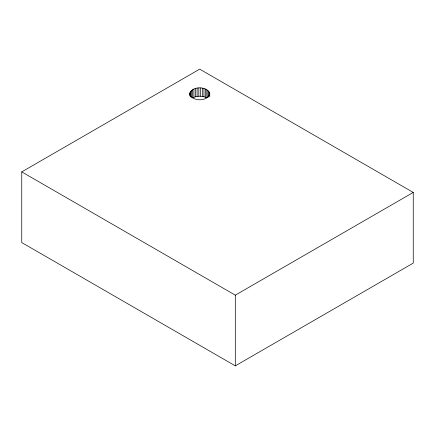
<?xml version="1.0" encoding="UTF-8"?>
<svg xmlns="http://www.w3.org/2000/svg" width="435" height="435" viewBox="0 0 435 435"><rect width="100%" height="100%" fill="white"/><g stroke="black" fill="none" stroke-linecap="round" stroke-linejoin="round"><path stroke-width="0.65" d="M189.676 93.291C190.96 101.969 208.447 101.969 209.735 93.291C206.745 85.543 189.818 85.885 189.676 95.189M21.75 171.885L199.703 69.143L413.25 192.433L413.25 263.115L235.297 365.857L21.75 242.567L21.75 171.885L235.297 295.169L413.25 192.433M206.821 89.692L206.821 97.908C202.465 95.629 196.941 95.629 192.585 97.908L192.585 89.692M235.297 295.169L235.297 365.857M209.735 93.291L209.735 95.569M209.431 92.296L209.431 96.57M208.827 91.345L208.827 97.032M207.952 90.464L207.952 97.418M205.478 89.039L205.478 97.255M203.961 88.533L203.961 96.749M202.308 88.185L202.308 96.407M200.584 88.011L200.584 96.227M198.828 88.011L198.828 96.227M197.099 88.185L197.099 96.407M195.451 88.533L195.451 96.749M193.928 89.039L193.928 97.255M191.46 90.464L191.46 97.418M190.579 91.345L190.579 97.032M189.981 92.296L189.981 96.086"/></g></svg>
